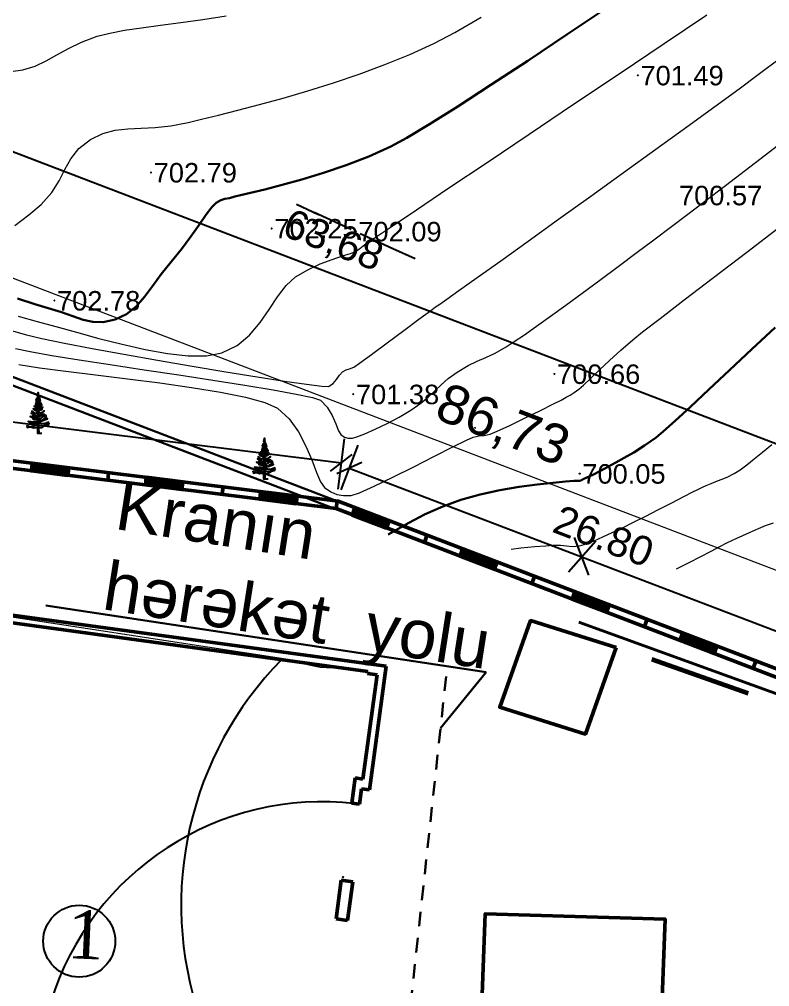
# Model space of a CAD drawing. Header units: feet. Extents: x 3381 to 682707, y 675186 to 4374675.
# Drawn here: x 682412.72 to 682451.23, y 4373092.06 to 4373141.7 of the extents above; entities that cross this region are included whole.
import ezdxf

# ---------------------------------------------------------------- set-up
doc = ezdxf.new("R2010")
doc.units = ezdxf.units.FT
doc.header["$MEASUREMENT"] = 0
doc.header["$PDMODE"] = 34
doc.header["$PDSIZE"] = 0.01
doc.linetypes.add('DUZ', pattern=[0])
doc.linetypes.add('JIS_02_0.7', pattern=[1.35, 0.75, -0.6])
doc.layers.get('0').update_dxf_attribs({"linetype": 'CONTINUOUS'})
doc.layers.get('Defpoints').update_dxf_attribs({"linetype": 'CONTINUOUS'})
for name, color, linetype in [('0_Point_Height', 2, 'CONTINUOUS'), ('0_Point_Point', 7, 'CONTINUOUS'), ('Aqaclar', 3, 'CONTINUOUS'), ('Layer8', 7, 'CONTINUOUS'), ('Lep-Stolb', 7, 'CONTINUOUS'), ('ramka', 7, 'CONTINUOUS')]:
    doc.layers.add(name, color=color, linetype=linetype)
for name, color, linetype, lineweight in [('ANA HORIZONTAL', 24, 'CONTINUOUS', 30), ('das tikili', 5, 'CONTINUOUS', 0), ('HORIZANTAL', 24, 'CONTINUOUS', 13)]:
    doc.layers.add(name, color=color, linetype=linetype, lineweight=lineweight)
doc.styles.get("Standard").update_dxf_attribs({"font": 'arial.ttf', "height": 1.5})
doc.styles.add('style5', font='arialazlat.ttf', dxfattribs={"height": 400})
doc.dimstyles.new('ISO-25', dxfattribs={"dimtxt": 1.5, "dimasz": 1, "dimexe": 1.25, "dimexo": 0.625, "dimtad": 1, "dimtxsty": 'Standard', "dimblk": 'OBLIQUE', "dimcen": 2.5, "dimadec": 0, "dimazin": 0, "dimtfac": 1, "dimtmove": 0, "dimatfit": 3, "dimldrblk": 'OBLIQUE', "dimfxl": 1, "dimarcsym": 0})

# ---------------------------------------------------------------- blocks, each defined once
blk = doc.blocks.new('_Oblique')
at = {"color": 0, "linetype": 'ByBlock', "lineweight": -2}
blk.add_line((-0.5, -0.5), (0.5, 0.5), dxfattribs=at)
blk = doc.blocks.new('*D35')
at = {"color": 0, "lineweight": -2, "transparency": 16777216}
for p, q in [((682394.801, 4373130.524), (682398.961, 4373141.393)), ((682398.514, 4373140.225), (682457.985, 4373117.465)), ((682454.272, 4373107.763), (682458.432, 4373118.632))]:
    blk.add_line(p, q, dxfattribs=at)
at = {"layer": 'Defpoints', "color": 0, "lineweight": 30, "transparency": 16777216}
for p in [(682394.578, 4373129.94), (682457.985, 4373117.465), (682454.049, 4373107.18)]:
    blk.add_point(p, dxfattribs=at)
at = {"color": 0, "lineweight": -2, "transparency": 16777216}
for p, rotation in [((682398.514, 4373140.225), 159.0573494502388), ((682457.985, 4373117.465), 339.0573494502387)]:
    blk.add_blockref('_Oblique', p, dxfattribs=dict(at, rotation=rotation))
at = {"color": 0, "lineweight": 18, "transparency": 16777216, "insert": (682428.795, 4373130.27), "char_height": 1.5, "attachment_point": 5, "rotation": 339.0573}
blk.add_mtext('63,68', dxfattribs=at)
blk = doc.blocks.new('*D37')
at = {"color": 0, "lineweight": -2, "transparency": 16777216}
for p, q in [((682390.267, 4373122.428), (682390.589, 4373125.013)), ((682390.434, 4373123.772), (682429.25, 4373118.943)), ((682429.083, 4373117.598), (682429.405, 4373120.183))]:
    blk.add_line(p, q, dxfattribs=at)
at = {"layer": 'Defpoints', "color": 0, "lineweight": 30, "transparency": 16777216}
for p in [(682390.19, 4373121.808), (682429.25, 4373118.943), (682429.006, 4373116.978)]:
    blk.add_point(p, dxfattribs=at)
at = {"color": 0, "lineweight": -2, "transparency": 16777216}
for p, rotation in [((682390.434, 4373123.772), 172.9079159847132), ((682429.25, 4373118.943), 352.9079159847132)]:
    blk.add_blockref('_Oblique', p, dxfattribs=dict(at, rotation=rotation))
at = {"color": 0, "lineweight": 18, "transparency": 16777216, "insert": (682410.014, 4373122.738), "char_height": 1.5, "attachment_point": 5, "rotation": 352.9079}
blk.add_mtext('{\\fArial|b0|i0|c238|p34;39.0}', dxfattribs=at)
blk = doc.blocks.new('*D38')
at = {"color": 0, "lineweight": -2, "transparency": 16777216}
for p, q in [((682429.229, 4373117.562), (682430.1, 4373119.843)), ((682429.654, 4373118.675), (682454.761, 4373109.082)), ((682454.336, 4373107.969), (682455.207, 4373110.25))]:
    blk.add_line(p, q, dxfattribs=at)
at = {"layer": 'Defpoints', "color": 0, "lineweight": 30, "transparency": 16777216}
for p in [(682429.006, 4373116.978), (682454.761, 4373109.082), (682454.113, 4373107.386)]:
    blk.add_point(p, dxfattribs=at)
at = {"color": 0, "lineweight": -2, "transparency": 16777216}
for p, rotation in [((682429.654, 4373118.675), 159.0895513986709), ((682454.761, 4373109.082), 339.0895513986709)]:
    blk.add_blockref('_Oblique', p, dxfattribs=dict(at, rotation=rotation))
at = {"color": 0, "lineweight": 18, "transparency": 16777216, "insert": (682442.704, 4373115.178), "char_height": 1.5, "attachment_point": 5, "rotation": 339.0896}
blk.add_mtext('{\\fArial|b0|i0|c238|p34;26.80}', dxfattribs=at)
blk = doc.blocks.new('*D45')
at = {"color": 0, "lineweight": -2, "transparency": 16777216}
blk.add_arc((682405.533, 4373175.416), 7.308, 157.6168, 262.2234, dxfattribs=at)
at = {"layer": 'Defpoints', "color": 0, "lineweight": 30, "transparency": 16777216}
for p in [(682407.12, 4373187.035), (682388.578, 4373182.398, 709.272), (682400.582, 4373170.04), (682420.014, 4373169.452, 709.019), (682394.577, 4373095.189)]:
    blk.add_point(p, dxfattribs=at)
at = {"color": 0, "lineweight": -2, "transparency": 16777216}
for p, rotation in [((682398.776, 4373178.199), 67.61681356664572), ((682404.544, 4373168.175), 352.223436213165)]:
    blk.add_blockref('_Oblique', p, dxfattribs=dict(at, rotation=rotation))
at = {"color": 0, "lineweight": 20, "transparency": 16777216, "insert": (682400.405, 4373172.464), "char_height": 1.5, "attachment_point": 5, "rotation": 299.9201}
blk.add_mtext('105°', dxfattribs=at)
blk = doc.blocks.new('*D46')
at = {"color": 0, "lineweight": -2, "transparency": 16777216}
blk.add_arc((682405.533, 4373175.416), 7.32, 262.2234, 337.6168, dxfattribs=at)
at = {"layer": 'Defpoints', "color": 0, "lineweight": 30, "transparency": 16777216}
for p in [(682407.12, 4373187.035), (682388.578, 4373182.398, 709.272), (682410.478, 4373170.017), (682420.014, 4373169.452, 709.019), (682394.577, 4373095.189)]:
    blk.add_point(p, dxfattribs=at)
at = {"color": 0, "lineweight": -2, "transparency": 16777216}
for p, rotation in [((682412.302, 4373172.628), 67.61681356779708), ((682404.543, 4373168.163), 172.223436213165)]:
    blk.add_blockref('_Oblique', p, dxfattribs=dict(at, rotation=rotation))
at = {"color": 0, "lineweight": 20, "transparency": 16777216, "insert": (682408.492, 4373170.274), "char_height": 1.5, "attachment_point": 5, "rotation": 29.9201}
blk.add_mtext('75°', dxfattribs=at)

msp = doc.modelspace()

# ---------------------------------------------------------------- hatches: boundary and pattern name
at = {"lineweight": 50}
h = msp.add_hatch(dxfattribs=at)
h.set_pattern_fill('ANSI31', scale=0.3, angle=0.4649)
h.set_pattern_definition([(45.4649425098, (32865.194892, -8332.451318), (-0.02673080442278, 0.02630045807417), [])])
h.paths.add_polyline_path([(682413.375, 4373118.914), (682415.25, 4373118.68), (682415.201, 4373118.294), (682413.334, 4373118.525)])
h = msp.add_hatch(dxfattribs=at)
h.set_pattern_fill('ANSI31', scale=0.3, angle=1.0889)
h.set_pattern_definition([(46.0888578068, (80619.885796, -15146.43651), (-0.0270156095107, 0.0260078227225), [])])
h.paths.add_polyline_path([(682419.227, 4373118.202), (682421.102, 4373117.967), (682421.056, 4373117.573), (682419.19, 4373117.804)])
h = msp.add_hatch(dxfattribs=at)
h.set_pattern_fill('ANSI31', scale=0.3, angle=0.4649)
h.set_pattern_definition([(45.4649425098, (32876.9222, -8333.904774), (-0.02673080442278, 0.02630045807417), [])])
h.paths.add_polyline_path([(682425.102, 4373117.461), (682426.978, 4373117.226), (682426.929, 4373116.84), (682425.062, 4373117.072)])
h = msp.add_hatch(dxfattribs=at)
h.set_pattern_fill('ANSI31', scale=0.3, angle=-12.6583)
h.set_pattern_definition([(32.3417294339, (-944945.21022, 253568.230483), (-0.02006129345044, 0.03168271618873), [])])
h.paths.add_polyline_path([(682429.937, 4373116.642), (682431.702, 4373115.969), (682431.564, 4373115.596), (682429.806, 4373116.264)])
h = msp.add_hatch(dxfattribs=at)
h.set_pattern_fill('ANSI31', scale=0.3, angle=-13.2822)
h.set_pattern_definition([(31.717814137, (-989701.61696, 271531.114926), (-0.01971510584618, 0.03189928841642), [])])
h.paths.add_polyline_path([(682435.468, 4373114.526), (682437.234, 4373113.852), (682437.094, 4373113.489), (682435.336, 4373114.157)])
h = msp.add_hatch(dxfattribs=at)
h.set_pattern_fill('ANSI31', scale=0.3, angle=-12.6583)
h.set_pattern_definition([(32.3417294339, (-944933.91968, 253563.906597), (-0.02006129345044, 0.03168271618873), [])])
h.paths.add_polyline_path([(682441.227, 4373112.318), (682442.993, 4373111.645), (682442.855, 4373111.272), (682441.096, 4373111.94)])
h = msp.add_hatch(dxfattribs=at)
h.set_pattern_fill('ANSI31', scale=0.3, angle=-13.2822)
h.set_pattern_definition([(31.717814137, (-989690.32642, 271526.79104), (-0.01971510584618, 0.03189928841642), [])])
h.paths.add_polyline_path([(682446.758, 4373110.202), (682448.524, 4373109.528), (682448.385, 4373109.165), (682446.626, 4373109.834)])

# ---------------------------------------------------------------- linework, layer by layer
at = {"color": 7, "lineweight": 18}
msp.add_line((682396.346, 4373134.56, -716.5), (682460.86, 4373109.869, -716.5), dxfattribs=at)
at = {"color": 7, "lineweight": 50}
for p, q in [((682417.299, 4373118.443, -716.5), (682417.255, 4373118.057, -716.5)), ((682423.172, 4373117.723, -716.5), (682423.128, 4373117.337, -716.5)), ((682429.025, 4373116.981, -716.5), (682428.981, 4373116.595, -716.5)), ((682433.655, 4373115.24, -716.5), (682433.52, 4373114.875, -716.5)), ((682439.158, 4373113.114, -716.5), (682439.019, 4373112.751, -716.5)), ((682405.789, 4373112.027, -716.5), (682431.55, 4373108.509, -716.5)), ((682430.604, 4373108.235, -716.5), (682405.339, 4373111.685, -716.5)), ((682444.945, 4373110.916, -716.5), (682444.811, 4373110.551, -716.5)), ((682450.52, 4373108.762, -716.5), (682450.386, 4373108.398, -716.5)), ((682430.591, 4373108.136, -716.5), (682430.604, 4373108.235, -716.5)), ((682431.55, 4373108.509, -716.5), (682430.684, 4373102.168, -716.5)), ((682430.355, 4373102.717, -716.5), (682431.086, 4373108.068, -716.5)), ((682431.086, 4373108.068, -716.5), (682430.591, 4373108.136, -716.5)), ((682429.782, 4373101.474, -716.5), (682429.959, 4373102.772, -716.5)), ((682429.959, 4373102.772, -716.5), (682430.355, 4373102.717, -716.5)), ((682430.288, 4373102.222, -716.5), (682430.179, 4373101.429, -716.5)), ((682430.684, 4373102.168, -716.5), (682430.288, 4373102.222, -716.5)), ((682430.179, 4373101.429, -716.5), (682429.782, 4373101.474, -716.5)), ((682429.242, 4373097.52, -716.5), (682428.971, 4373095.539, -716.5)), ((682429.836, 4373097.439, -716.5), (682429.242, 4373097.52, -716.5)), ((682429.566, 4373095.457, -716.5), (682429.836, 4373097.439, -716.5)), ((682428.971, 4373095.539, -716.5), (682429.566, 4373095.457, -716.5))]:
    msp.add_line(p, q, dxfattribs=at)
at = {"color": 1, "lineweight": 25}
for p, q in [((682440.896, 4373113.345, -20.366), (682442.299, 4373114.934, -20.366)), ((682441.188, 4373115.114, 677.134), (682441.925, 4373113.181, -20.366))]:
    msp.add_line(p, q, dxfattribs=at)
at = {"color": 1, "lineweight": 30}
for p, q in [((682414.072, 4373111.626), (682436.675, 4373108.204)), ((682436.675, 4373108.204), (682434.333, 4373105.32))]:
    msp.add_line(p, q, dxfattribs=at)
at = {"color": 34, "linetype": 'DUZ', "lineweight": 40}
msp.add_line((682441.441, 4373110.774), (682452.478, 4373106.766), dxfattribs=at)
at = {"color": 34, "linetype": 'DUZ', "lineweight": 60}
msp.add_line((682445.18, 4373108.876), (682450.132, 4373107.131), dxfattribs=at)
at = {"color": 1, "linetype": 'JIS_02_0.7', "lineweight": 30}
msp.add_line((682432.65, 4373089.79), (682434.632, 4373108.075), dxfattribs=at)
at = {"color": 7, "lineweight": 30, "elevation": -716.5}
for points in [[(682463.463, 4373103.791), (682475.838, 4373099.055), (682443.696, 4373017.695), (682351.291, 4373045.819), (682394.482, 4373130.191), (682454.121, 4373107.367)], [(682463.32, 4373103.417), (682475.318, 4373098.826), (682443.46, 4373018.185), (682351.865, 4373046.062), (682394.674, 4373129.689), (682453.978, 4373106.993)]]:
    msp.add_lwpolyline(points, dxfattribs=at)
at = {"color": 7, "lineweight": 50, "elevation": -716.5}
for points in [[(682454.23, 4373106.926), (682454.405, 4373107.287), (682429.082, 4373116.969), (682390.187, 4373121.803), (682355.142, 4373053.339), (682452.69, 4373040.351), (682468.467, 4373080.267), (682468.108, 4373080.409), (682452.432, 4373040.804), (682355.777, 4373053.642), (682390.466, 4373121.369), (682428.981, 4373116.595), (682454.23, 4373106.926)], [(682413.375, 4373118.914), (682415.25, 4373118.68), (682415.202, 4373118.294), (682413.335, 4373118.527), (682413.375, 4373118.914)], [(682419.227, 4373118.202), (682421.102, 4373117.967), (682421.056, 4373117.573), (682419.19, 4373117.806), (682419.227, 4373118.202)], [(682425.102, 4373117.461), (682426.978, 4373117.226), (682426.929, 4373116.841), (682425.062, 4373117.073), (682425.102, 4373117.461)], [(682429.937, 4373116.642), (682431.702, 4373115.969), (682431.564, 4373115.596), (682429.806, 4373116.266), (682429.937, 4373116.642)], [(682435.468, 4373114.526), (682437.234, 4373113.852), (682437.095, 4373113.489), (682435.336, 4373114.159), (682435.468, 4373114.526)], [(682441.227, 4373112.318), (682442.993, 4373111.645), (682442.855, 4373111.272), (682441.097, 4373111.942), (682441.227, 4373112.318)], [(682446.758, 4373110.202), (682448.524, 4373109.528), (682448.386, 4373109.165), (682446.627, 4373109.835), (682446.758, 4373110.202)]]:
    msp.add_lwpolyline(points, dxfattribs=at)
at = {"color": 7, "lineweight": 50}
for points in [[(682443.352, 4373109.474), (682441.771, 4373105.022), (682437.376, 4373106.397), (682438.957, 4373110.849)], [(682444.962, 4373071.636), (682435.732, 4373071.911), (682436.628, 4373095.803), (682445.858, 4373095.527)]]:
    msp.add_lwpolyline(points, close=True, dxfattribs=at)
at = {"color": 7, "linetype": 'DUZ', "lineweight": 25}
msp.add_circle((682415.792, 4373094.394, -29), 1.846, dxfattribs=at)
at = {"color": 1, "lineweight": 25}
for centre, radius, start, end in [((682438.993, 4373096.249, 1363), 17.969, 135.5178, 198.8237), ((682428.269, 4373086.959), 14.593, 83.2632, 162.8281)]:
    msp.add_arc(centre, radius, start, end, dxfattribs=at)
at = {"linetype": 'Continuous'}
msp.add_open_spline([(682403.55, 4373251.91, -716.5), (682405.371, 4373248.44, -716.5), (682411.677, 4373236.422, -716.5), (682421.574, 4373218.441, -716.5), (682435.569, 4373199.176, -716.5), (682446.34, 4373178.978, -716.5), (682457.303, 4373161.093, -716.5), (682466.431, 4373143.689, -716.5), (682479.846, 4373125.168, -716.5), (682496.445, 4373110.879, -716.5), (682507.98, 4373096.042, -716.5), (682515.91, 4373085.56, -716.5), (682527.228, 4373073.641, -716.5), (682535.478, 4373062.949, -716.5), (682539.921, 4373057.189, -716.5)], degree=3, knots=[0, 0, 0, 0, 11.75951, 40.72321, 61.46233, 83.054979, 109.290717, 124.392744, 141.962718, 177.533008, 189.558821, 198.276488, 216.955448, 238.768866, 238.768866, 238.768866, 238.768866], dxfattribs=at)
at = {"layer": '0_Point_Point'}
for p in [(682444.461, 4373138.83, -15.007), (682419.478, 4373133.844, -13.713), (682425.672, 4373130.971, -14.245), (682429.982, 4373130.823, -14.413), (682414.519, 4373127.273, -13.716), (682440.18, 4373123.507, -15.842), (682429.86, 4373122.466, -15.117), (682436.111, 4373120.742, -15.926), (682441.478, 4373118.389, -16.445), (682430.415, 4373108.27, -716.5), (682429.328, 4373097.688, -716.5)]:
    msp.add_point(p, dxfattribs=at)
at = {"layer": 'ANA HORIZONTAL', "color": 32, "lineweight": 30}
for points, elevation in [([(682412.618, 4373127.382), (682413.511, 4373127.085), (682414.201, 4373126.882), (682414.882, 4373126.677), (682415.463, 4373126.467), (682415.986, 4373126.288), (682416.494, 4373126.177), (682417.027, 4373126.168), (682417.629, 4373126.299), (682418.216, 4373126.576), (682418.707, 4373126.97), (682419.141, 4373127.457), (682419.558, 4373128.016), (682420, 4373128.624), (682420.506, 4373129.259), (682421.037, 4373129.911), (682421.519, 4373130.56), (682421.945, 4373131.164), (682422.309, 4373131.682), (682422.603, 4373132.072), (682422.819, 4373132.294), (682423.058, 4373132.428), (682423.273, 4373132.491), (682423.502, 4373132.534), (682423.784, 4373132.606), (682424.062, 4373132.677), (682424.584, 4373132.801), (682425.311, 4373132.976), (682426.204, 4373133.206), (682427.224, 4373133.489), (682428.332, 4373133.827), (682429.488, 4373134.221), (682430.655, 4373134.672), (682431.792, 4373135.18), (682432.608, 4373135.623), (682433.771, 4373136.321), (682435.228, 4373137.238), (682436.925, 4373138.335), (682438.808, 4373139.574), (682440.824, 4373140.917), (682442.92, 4373142.327)], -14), ([(682431.651, 4373115.26), (682431.929, 4373115.42), (682432.709, 4373115.861), (682433.551, 4373116.301), (682434.446, 4373116.709), (682435.38, 4373117.051), (682436.362, 4373117.321), (682437.377, 4373117.538), (682438.373, 4373117.708), (682439.302, 4373117.835), (682440.113, 4373117.925), (682440.756, 4373117.984), (682441.183, 4373118.015), (682441.342, 4373118.025), (682441.41, 4373118.023), (682441.477, 4373118.023), (682441.57, 4373118.059), (682441.698, 4373118.116), (682441.848, 4373118.187), (682442.15, 4373118.334), (682442.542, 4373118.532), (682442.96, 4373118.756), (682443.327, 4373118.956), (682443.764, 4373119.194), (682444.26, 4373119.482), (682444.808, 4373119.828), (682445.395, 4373120.245), (682445.771, 4373120.559), (682446.371, 4373121.098), (682447.16, 4373121.824), (682448.103, 4373122.703), (682449.165, 4373123.697), (682450.31, 4373124.769), (682451.503, 4373125.884)], -16.5)]:
    msp.add_lwpolyline(points, dxfattribs=dict(at, elevation=elevation))
at = {"layer": 'Aqaclar', "color": 3, "elevation": -716.5}
for points in [[(682413.871, 4373120.452), (682413.659, 4373120.445), (682413.663, 4373120.739), (682413.455, 4373120.715), (682413.246, 4373120.791), (682413.095, 4373120.845), (682413.246, 4373120.791), (682413.12, 4373120.764), (682413.246, 4373120.791), (682413.499, 4373120.845), (682413.664, 4373120.852), (682413.663, 4373120.739), (682413.708, 4373120.744), (682413.712, 4373120.446), (682413.708, 4373120.744), (682413.885, 4373120.764), (682414.051, 4373120.858), (682414.219, 4373120.902), (682414.051, 4373120.858), (682414.245, 4373120.966), (682414.051, 4373120.858), (682413.91, 4373120.821), (682413.707, 4373120.85), (682413.708, 4373120.744), (682413.707, 4373120.85), (682413.689, 4373120.853), (682413.664, 4373120.852), (682413.666, 4373120.975), (682413.664, 4373120.975), (682413.493, 4373120.934), (682413.234, 4373121.007), (682413.493, 4373120.934), (682413.664, 4373120.975), (682413.666, 4373120.975), (682413.667, 4373121.021), (682413.657, 4373121.023), (682413.443, 4373121.072), (682413.572, 4373121.042), (682413.499, 4373121.031), (682413.171, 4373121.064), (682413.499, 4373121.031), (682413.572, 4373121.042), (682413.667, 4373121.057), (682413.667, 4373121.021), (682413.667, 4373121.057), (682413.704, 4373121.063), (682413.707, 4373120.85), (682413.705, 4373120.975), (682413.708, 4373120.975), (682414.011, 4373120.942), (682414.213, 4373121.031), (682414.011, 4373120.942), (682413.705, 4373120.975), (682413.704, 4373121.063), (682413.815, 4373121.08), (682414.112, 4373121.29), (682413.85, 4373121.104), (682413.872, 4373121.096), (682414.156, 4373121.193), (682413.872, 4373121.096), (682413.765, 4373121.136), (682413.703, 4373121.146), (682413.704, 4373121.063), (682413.703, 4373121.146), (682413.668, 4373121.152), (682413.667, 4373121.057), (682413.668, 4373121.152), (682413.405, 4373121.193), (682413.668, 4373121.152), (682413.669, 4373121.201), (682413.6, 4373121.201), (682413.278, 4373121.323), (682413.6, 4373121.201), (682413.669, 4373121.201), (682413.67, 4373121.304), (682413.581, 4373121.266), (682413.373, 4373121.315), (682413.581, 4373121.266), (682413.701, 4373121.317), (682413.703, 4373121.201), (682413.669, 4373121.201), (682413.703, 4373121.201), (682413.703, 4373121.146), (682413.703, 4373121.201), (682413.784, 4373121.201), (682413.982, 4373121.334), (682414.074, 4373121.396), (682413.982, 4373121.334), (682414.005, 4373121.331), (682414.099, 4373121.347), (682414.005, 4373121.331), (682413.847, 4373121.355), (682413.819, 4373121.368), (682413.701, 4373121.317), (682413.819, 4373121.368), (682413.998, 4373121.444), (682413.819, 4373121.368), (682413.758, 4373121.396), (682413.866, 4373121.42), (682413.758, 4373121.396), (682413.689, 4373121.428), (682413.7, 4373121.423), (682413.7, 4373121.383), (682413.758, 4373121.396), (682413.7, 4373121.383), (682413.701, 4373121.317), (682413.7, 4373121.383), (682413.671, 4373121.377), (682413.67, 4373121.304), (682413.671, 4373121.377), (682413.575, 4373121.355), (682413.398, 4373121.363), (682413.575, 4373121.355), (682413.671, 4373121.377), (682413.672, 4373121.468), (682413.727, 4373121.46), (682413.699, 4373121.464), (682413.7, 4373121.423), (682413.699, 4373121.464), (682413.672, 4373121.468), (682413.499, 4373121.493), (682413.367, 4373121.598), (682413.499, 4373121.493), (682413.563, 4373121.484), (682413.499, 4373121.444), (682413.329, 4373121.485), (682413.499, 4373121.444), (682413.563, 4373121.484), (682413.673, 4373121.552), (682413.672, 4373121.468), (682413.699, 4373121.464), (682413.699, 4373121.528), (682413.859, 4373121.485), (682413.998, 4373121.606), (682413.859, 4373121.485), (682413.699, 4373121.528), (682413.698, 4373121.609), (682413.885, 4373121.695), (682413.657, 4373121.59), (682413.474, 4373121.655), (682413.657, 4373121.59), (682413.674, 4373121.598), (682413.673, 4373121.552), (682413.675, 4373121.709), (682413.657, 4373121.703), (682413.569, 4373121.695), (682413.424, 4373121.72), (682413.569, 4373121.695), (682413.657, 4373121.703), (682413.675, 4373121.709), (682413.696, 4373121.717), (682413.698, 4373121.609), (682413.696, 4373121.717), (682413.916, 4373121.792), (682413.81, 4373121.756), (682413.885, 4373121.752), (682413.733, 4373121.76), (682413.619, 4373121.817), (682413.676, 4373121.788), (682413.675, 4373121.709), (682413.696, 4373121.717), (682413.695, 4373121.811), (682413.569, 4373121.776), (682413.48, 4373121.849), (682413.569, 4373121.776), (682413.676, 4373121.805), (682413.676, 4373121.788), (682413.676, 4373121.805), (682413.777, 4373121.833), (682413.878, 4373121.914), (682413.777, 4373121.833), (682413.695, 4373121.811), (682413.694, 4373121.852), (682413.727, 4373121.849), (682413.853, 4373121.962), (682413.727, 4373121.849), (682413.694, 4373121.852), (682413.677, 4373121.853), (682413.676, 4373121.805), (682413.677, 4373121.853), (682413.537, 4373121.865), (682413.677, 4373121.853), (682413.677, 4373121.869), (682413.55, 4373121.954), (682413.677, 4373121.869), (682413.679, 4373121.98), (682413.683, 4373121.979), (682413.569, 4373122.027), (682413.683, 4373121.979), (682413.79, 4373122.043), (682413.693, 4373121.985), (682413.694, 4373121.852), (682413.694, 4373121.918), (682413.834, 4373122.011), (682413.694, 4373121.918), (682413.692, 4373122.055), (682413.752, 4373122.068), (682413.809, 4373122.133), (682413.752, 4373122.068), (682413.692, 4373122.055), (682413.679, 4373122.052), (682413.679, 4373121.98), (682413.679, 4373122.052), (682413.638, 4373122.043), (682413.588, 4373122.108), (682413.638, 4373122.043), (682413.679, 4373122.052), (682413.681, 4373122.146), (682413.569, 4373122.173), (682413.701, 4373122.141), (682413.79, 4373122.189), (682413.701, 4373122.141), (682413.691, 4373122.143), (682413.692, 4373122.055), (682413.691, 4373122.143), (682413.69, 4373122.187), (682413.771, 4373122.23), (682413.69, 4373122.187), (682413.689, 4373122.26), (682413.72, 4373122.254), (682413.689, 4373122.26), (682413.638, 4373122.27), (682413.682, 4373122.262), (682413.681, 4373122.146), (682413.681, 4373122.189), (682413.638, 4373122.197), (682413.681, 4373122.189), (682413.682, 4373122.22), (682413.607, 4373122.246), (682413.682, 4373122.22), (682413.682, 4373122.262), (682413.683, 4373122.301), (682413.657, 4373122.311), (682413.689, 4373122.299), (682413.72, 4373122.286), (682413.746, 4373122.254), (682413.733, 4373122.271), (682413.765, 4373122.295), (682413.72, 4373122.262), (682413.733, 4373122.271), (682413.72, 4373122.286), (682413.689, 4373122.299), (682413.689, 4373122.26), (682413.689, 4373122.299), (682413.688, 4373122.361), (682413.727, 4373122.392), (682413.693, 4373122.365), (682413.714, 4373122.351), (682413.693, 4373122.365), (682413.683, 4373122.371), (682413.638, 4373122.4), (682413.683, 4373122.371), (682413.684, 4373122.431), (682413.657, 4373122.465), (682413.684, 4373122.431), (682413.686, 4373122.553), (682413.688, 4373122.368), (682413.688, 4373122.361), (682413.688, 4373122.368), (682413.683, 4373122.371), (682413.683, 4373122.357), (682413.688, 4373122.361), (682413.676, 4373122.351), (682413.683, 4373122.357), (682413.683, 4373122.301)], [(682425.481, 4373118.109), (682425.269, 4373118.102), (682425.273, 4373118.396), (682425.065, 4373118.373), (682424.856, 4373118.448), (682424.705, 4373118.502), (682424.856, 4373118.448), (682424.73, 4373118.421), (682424.856, 4373118.448), (682425.109, 4373118.502), (682425.274, 4373118.51), (682425.273, 4373118.396), (682425.318, 4373118.402), (682425.322, 4373118.104), (682425.318, 4373118.402), (682425.495, 4373118.421), (682425.661, 4373118.515), (682425.829, 4373118.559), (682425.661, 4373118.515), (682425.855, 4373118.624), (682425.661, 4373118.515), (682425.52, 4373118.478), (682425.317, 4373118.508), (682425.318, 4373118.402), (682425.317, 4373118.508), (682425.299, 4373118.511), (682425.274, 4373118.51), (682425.276, 4373118.632), (682425.274, 4373118.632), (682425.103, 4373118.592), (682424.844, 4373118.664), (682425.103, 4373118.592), (682425.274, 4373118.632), (682425.276, 4373118.632), (682425.276, 4373118.678), (682425.267, 4373118.681), (682425.052, 4373118.729), (682425.182, 4373118.7), (682425.109, 4373118.689), (682424.781, 4373118.721), (682425.109, 4373118.689), (682425.182, 4373118.7), (682425.277, 4373118.714), (682425.276, 4373118.678), (682425.277, 4373118.714), (682425.314, 4373118.72), (682425.317, 4373118.508), (682425.315, 4373118.633), (682425.318, 4373118.632), (682425.621, 4373118.6), (682425.823, 4373118.689), (682425.621, 4373118.6), (682425.315, 4373118.633), (682425.314, 4373118.72), (682425.425, 4373118.737), (682425.722, 4373118.948), (682425.46, 4373118.762), (682425.482, 4373118.753), (682425.766, 4373118.851), (682425.482, 4373118.753), (682425.375, 4373118.794), (682425.313, 4373118.804), (682425.314, 4373118.72), (682425.313, 4373118.804), (682425.278, 4373118.809), (682425.277, 4373118.714), (682425.278, 4373118.809), (682425.015, 4373118.851), (682425.278, 4373118.809), (682425.279, 4373118.859), (682425.21, 4373118.859), (682424.888, 4373118.98), (682425.21, 4373118.859), (682425.279, 4373118.859), (682425.28, 4373118.961), (682425.191, 4373118.924), (682424.983, 4373118.972), (682425.191, 4373118.924), (682425.311, 4373118.975), (682425.313, 4373118.859), (682425.279, 4373118.859), (682425.313, 4373118.859), (682425.313, 4373118.804), (682425.313, 4373118.859), (682425.394, 4373118.859), (682425.592, 4373118.992), (682425.684, 4373119.053), (682425.592, 4373118.992), (682425.615, 4373118.988), (682425.709, 4373119.005), (682425.615, 4373118.988), (682425.457, 4373119.013), (682425.429, 4373119.025), (682425.311, 4373118.975), (682425.429, 4373119.025), (682425.608, 4373119.102), (682425.429, 4373119.025), (682425.368, 4373119.053), (682425.476, 4373119.077), (682425.368, 4373119.053), (682425.299, 4373119.086), (682425.31, 4373119.08), (682425.31, 4373119.041), (682425.368, 4373119.053), (682425.31, 4373119.041), (682425.311, 4373118.975), (682425.31, 4373119.041), (682425.281, 4373119.034), (682425.28, 4373118.961), (682425.281, 4373119.034), (682425.185, 4373119.013), (682425.008, 4373119.021), (682425.185, 4373119.013), (682425.281, 4373119.034), (682425.282, 4373119.126), (682425.337, 4373119.118), (682425.309, 4373119.122), (682425.31, 4373119.08), (682425.309, 4373119.122), (682425.282, 4373119.126), (682425.109, 4373119.15), (682424.977, 4373119.256), (682425.109, 4373119.15), (682425.173, 4373119.141), (682425.109, 4373119.102), (682424.939, 4373119.142), (682425.109, 4373119.102), (682425.173, 4373119.141), (682425.283, 4373119.209), (682425.282, 4373119.126), (682425.309, 4373119.122), (682425.308, 4373119.185), (682425.469, 4373119.142), (682425.608, 4373119.264), (682425.469, 4373119.142), (682425.308, 4373119.185), (682425.307, 4373119.266), (682425.495, 4373119.353), (682425.267, 4373119.247), (682425.084, 4373119.312), (682425.267, 4373119.247), (682425.284, 4373119.255), (682425.283, 4373119.209), (682425.285, 4373119.367), (682425.267, 4373119.361), (682425.179, 4373119.353), (682425.033, 4373119.377), (682425.179, 4373119.353), (682425.267, 4373119.361), (682425.285, 4373119.367), (682425.306, 4373119.374), (682425.307, 4373119.266), (682425.306, 4373119.374), (682425.526, 4373119.45), (682425.42, 4373119.413), (682425.495, 4373119.409), (682425.343, 4373119.418), (682425.229, 4373119.474), (682425.286, 4373119.446), (682425.285, 4373119.367), (682425.306, 4373119.374), (682425.305, 4373119.468), (682425.179, 4373119.434), (682425.09, 4373119.507), (682425.179, 4373119.434), (682425.286, 4373119.463), (682425.286, 4373119.446), (682425.286, 4373119.463), (682425.387, 4373119.49), (682425.488, 4373119.571), (682425.387, 4373119.49), (682425.305, 4373119.468), (682425.304, 4373119.509), (682425.337, 4373119.507), (682425.463, 4373119.62), (682425.337, 4373119.507), (682425.304, 4373119.509), (682425.287, 4373119.511), (682425.286, 4373119.463), (682425.287, 4373119.511), (682425.147, 4373119.523), (682425.287, 4373119.511), (682425.287, 4373119.526), (682425.16, 4373119.612), (682425.287, 4373119.526), (682425.288, 4373119.638), (682425.292, 4373119.636), (682425.179, 4373119.685), (682425.292, 4373119.636), (682425.4, 4373119.701), (682425.303, 4373119.642), (682425.304, 4373119.509), (682425.304, 4373119.576), (682425.444, 4373119.669), (682425.304, 4373119.576), (682425.302, 4373119.712), (682425.362, 4373119.725), (682425.419, 4373119.79), (682425.362, 4373119.725), (682425.302, 4373119.712), (682425.289, 4373119.71), (682425.288, 4373119.638), (682425.289, 4373119.71), (682425.248, 4373119.701), (682425.198, 4373119.766), (682425.248, 4373119.701), (682425.289, 4373119.71), (682425.291, 4373119.803), (682425.179, 4373119.831), (682425.311, 4373119.798), (682425.4, 4373119.847), (682425.311, 4373119.798), (682425.301, 4373119.801), (682425.302, 4373119.712), (682425.301, 4373119.801), (682425.3, 4373119.845), (682425.381, 4373119.887), (682425.3, 4373119.845), (682425.299, 4373119.918), (682425.33, 4373119.912), (682425.299, 4373119.918), (682425.248, 4373119.928), (682425.292, 4373119.919), (682425.291, 4373119.803), (682425.291, 4373119.847), (682425.248, 4373119.855), (682425.291, 4373119.847), (682425.291, 4373119.877), (682425.217, 4373119.903), (682425.291, 4373119.877), (682425.292, 4373119.919), (682425.292, 4373119.958), (682425.267, 4373119.968), (682425.299, 4373119.956), (682425.33, 4373119.944), (682425.356, 4373119.912), (682425.342, 4373119.928), (682425.375, 4373119.952), (682425.33, 4373119.92), (682425.342, 4373119.928), (682425.33, 4373119.944), (682425.299, 4373119.956), (682425.299, 4373119.918), (682425.299, 4373119.956), (682425.298, 4373120.018), (682425.337, 4373120.049), (682425.303, 4373120.022), (682425.324, 4373120.009), (682425.303, 4373120.022), (682425.293, 4373120.028), (682425.248, 4373120.057), (682425.293, 4373120.028), (682425.294, 4373120.088), (682425.267, 4373120.122), (682425.294, 4373120.088), (682425.296, 4373120.211), (682425.298, 4373120.025), (682425.298, 4373120.018), (682425.298, 4373120.025), (682425.293, 4373120.028), (682425.293, 4373120.014), (682425.298, 4373120.018), (682425.286, 4373120.009), (682425.293, 4373120.014), (682425.292, 4373119.958)]]:
    msp.add_lwpolyline(points, dxfattribs=at)
at = {"layer": 'das tikili', "color": 32, "lineweight": 9, "elevation": -716.5}
msp.add_lwpolyline([(682404.153, 4373112.288), (682430.415, 4373108.27)], dxfattribs=at)
at = {"layer": 'HORIZANTAL', "color": 32, "linetype": 'Continuous', "lineweight": 13}
for points, elevation in [([(682412.284, 4373139.018), (682412.898, 4373139.103), (682413.524, 4373139.303), (682414.091, 4373139.571), (682414.647, 4373139.883), (682415.237, 4373140.213), (682415.91, 4373140.538), (682416.711, 4373140.832), (682417.359, 4373140.997), (682418.123, 4373141.139), (682418.993, 4373141.268), (682419.958, 4373141.397), (682421.009, 4373141.535), (682422.135, 4373141.695), (682423.327, 4373141.887)], -13), ([(682412.493, 4373131.119), (682413.199, 4373131.662), (682413.83, 4373132.205), (682414.384, 4373132.822), (682414.76, 4373133.423), (682415.053, 4373134.002), (682415.357, 4373134.552), (682415.767, 4373135.066), (682416.377, 4373135.539), (682417.007, 4373135.841), (682417.636, 4373136.009), (682418.283, 4373136.087), (682418.964, 4373136.121), (682419.696, 4373136.155), (682420.498, 4373136.235), (682421.386, 4373136.405), (682422.075, 4373136.573), (682422.932, 4373136.784), (682423.931, 4373137.037), (682425.047, 4373137.331), (682426.254, 4373137.665), (682427.527, 4373138.038), (682428.84, 4373138.449), (682430.168, 4373138.897), (682431.485, 4373139.381), (682432.765, 4373139.901), (682433.984, 4373140.455), (682435.063, 4373141.025), (682436.413, 4373141.813)], -13.5), ([(682412.655, 4373126.471), (682413.641, 4373126.193), (682414.588, 4373125.94), (682415.656, 4373125.643), (682416.806, 4373125.33), (682417.995, 4373125.027), (682419.183, 4373124.761), (682420.329, 4373124.557), (682421.391, 4373124.442), (682422.33, 4373124.442), (682423.104, 4373124.583), (682423.891, 4373124.965), (682424.535, 4373125.503), (682425.073, 4373126.139), (682425.541, 4373126.813), (682425.976, 4373127.468), (682426.416, 4373128.044), (682426.897, 4373128.484), (682427.519, 4373128.854), (682428.159, 4373129.15), (682428.77, 4373129.382), (682429.305, 4373129.559), (682429.72, 4373129.692), (682429.967, 4373129.791), (682430.198, 4373129.94), (682430.369, 4373130.079), (682430.59, 4373130.248), (682430.933, 4373130.48), (682431.796, 4373131.059), (682433.101, 4373131.935), (682434.769, 4373133.054), (682436.722, 4373134.364), (682438.881, 4373135.812), (682441.168, 4373137.345), (682443.503, 4373138.912), (682445.809, 4373140.459), (682448.007, 4373141.934)], -14.5), ([(682412.063, 4373125.797), (682413.081, 4373125.505), (682413.88, 4373125.322), (682415.032, 4373125.088), (682416.456, 4373124.816), (682418.075, 4373124.521), (682419.81, 4373124.214), (682421.581, 4373123.909), (682423.311, 4373123.62), (682424.92, 4373123.359), (682426.331, 4373123.141), (682427.463, 4373122.977), (682428.238, 4373122.882), (682428.579, 4373122.868), (682428.822, 4373123.015), (682428.998, 4373123.226), (682429.144, 4373123.444), (682429.298, 4373123.607), (682429.496, 4373123.71), (682429.672, 4373123.764), (682429.88, 4373123.855), (682430.182, 4373124.064), (682430.794, 4373124.51), (682431.591, 4373125.097), (682432.445, 4373125.729), (682433.23, 4373126.311), (682433.819, 4373126.748), (682434.085, 4373126.944), (682434.251, 4373127.055), (682434.417, 4373127.166), (682434.659, 4373127.339), (682435.279, 4373127.781), (682436.22, 4373128.454), (682437.425, 4373129.316), (682438.836, 4373130.327), (682440.395, 4373131.445), (682442.046, 4373132.63), (682443.73, 4373133.842), (682445.39, 4373135.04), (682446.97, 4373136.183), (682448.41, 4373137.23), (682449.655, 4373138.14), (682450.646, 4373138.874), (682451.779, 4373139.725)], -15), ([(682412.521, 4373124.816), (682413.27, 4373124.656), (682414.383, 4373124.459), (682415.782, 4373124.232), (682417.388, 4373123.983), (682419.12, 4373123.721), (682420.901, 4373123.452), (682422.65, 4373123.185), (682424.29, 4373122.928), (682425.741, 4373122.689), (682426.924, 4373122.475), (682427.76, 4373122.294), (682428.169, 4373122.153), (682428.52, 4373121.805), (682428.773, 4373121.376), (682428.956, 4373120.944), (682429.094, 4373120.589), (682429.215, 4373120.39), (682429.403, 4373120.269), (682429.588, 4373120.215), (682429.811, 4373120.213), (682430.044, 4373120.276), (682430.451, 4373120.433), (682430.983, 4373120.667), (682431.589, 4373120.96), (682432.218, 4373121.293), (682432.819, 4373121.65), (682433.319, 4373121.999), (682433.711, 4373122.325), (682434.044, 4373122.638), (682434.369, 4373122.947), (682434.736, 4373123.263), (682435.194, 4373123.595), (682435.753, 4373123.931), (682436.221, 4373124.161), (682436.66, 4373124.352), (682437.133, 4373124.575), (682437.703, 4373124.896), (682438.118, 4373125.162), (682438.642, 4373125.519), (682439.266, 4373125.956), (682439.976, 4373126.464), (682440.763, 4373127.034), (682441.613, 4373127.657), (682442.515, 4373128.323), (682443.458, 4373129.023), (682444.431, 4373129.749), (682445.212, 4373130.336), (682446.26, 4373131.128), (682447.525, 4373132.087), (682448.957, 4373133.177), (682450.509, 4373134.361), (682452.131, 4373135.602)], -15.5), ([(682412.688, 4373123.984), (682413.76, 4373123.826), (682415.1, 4373123.653), (682416.627, 4373123.464), (682418.264, 4373123.262), (682419.931, 4373123.044), (682421.549, 4373122.812), (682423.041, 4373122.566), (682424.326, 4373122.306), (682425.326, 4373122.032), (682425.963, 4373121.745), (682426.566, 4373121.199), (682427.046, 4373120.531), (682427.424, 4373119.806), (682427.723, 4373119.092), (682427.967, 4373118.455), (682428.176, 4373117.962), (682428.374, 4373117.679), (682428.703, 4373117.455), (682429.014, 4373117.321), (682429.349, 4373117.264), (682429.747, 4373117.272), (682430.172, 4373117.409), (682430.925, 4373117.743), (682431.895, 4373118.21), (682432.967, 4373118.744), (682434.028, 4373119.281), (682434.966, 4373119.757), (682435.667, 4373120.107), (682436.017, 4373120.266), (682436.321, 4373120.328), (682436.572, 4373120.345), (682436.876, 4373120.407), (682437.244, 4373120.561), (682437.89, 4373120.864), (682438.679, 4373121.245), (682439.471, 4373121.635), (682440.131, 4373121.965), (682440.52, 4373122.166), (682440.785, 4373122.309), (682440.991, 4373122.424), (682441.189, 4373122.549), (682441.432, 4373122.724), (682441.68, 4373122.936), (682442.036, 4373123.27), (682442.483, 4373123.697), (682443.005, 4373124.19), (682443.586, 4373124.722), (682444.208, 4373125.264), (682444.706, 4373125.661), (682445.607, 4373126.358), (682446.845, 4373127.306), (682448.353, 4373128.457), (682450.063, 4373129.76), (682451.91, 4373131.166)], -16), ([(682437.962, 4373114.51), (682438.46, 4373114.573), (682439.178, 4373114.644), (682439.738, 4373114.687), (682440.105, 4373114.712), (682440.49, 4373114.711), (682440.795, 4373114.676), (682441.095, 4373114.653), (682441.469, 4373114.692), (682441.832, 4373114.789), (682442.226, 4373114.941), (682442.663, 4373115.138), (682443.152, 4373115.371), (682443.703, 4373115.632), (682444.207, 4373115.874), (682444.839, 4373116.191), (682445.53, 4373116.543), (682446.213, 4373116.895), (682446.822, 4373117.21), (682447.287, 4373117.45), (682447.542, 4373117.58), (682447.783, 4373117.693), (682447.975, 4373117.78), (682448.219, 4373117.887), (682448.463, 4373117.982), (682448.741, 4373118.082), (682449.054, 4373118.211), (682449.402, 4373118.393), (682449.711, 4373118.592), (682450.055, 4373118.843), (682450.439, 4373119.144), (682450.866, 4373119.493), (682451.341, 4373119.889)], -17), ([(682446.449, 4373113.502), (682447.096, 4373113.826), (682447.693, 4373114.136), (682448.221, 4373114.416), (682448.679, 4373114.657), (682449.064, 4373114.85), (682449.507, 4373115.06), (682449.853, 4373115.219), (682450.202, 4373115.373), (682450.651, 4373115.57), (682451.023, 4373115.72), (682451.43, 4373115.867)], -17.5)]:
    msp.add_lwpolyline(points, dxfattribs=dict(at, elevation=elevation))
at = {"layer": 'HORIZANTAL', "color": 16, "linetype": 'Continuous', "lineweight": 20, "elevation": -17.5}
msp.add_lwpolyline([(682427.043, 4373108.786), (682427.577, 4373108.581), (682428.166, 4373108.458), (682428.815, 4373108.417), (682429.322, 4373108.438)], dxfattribs=at)
at = {"layer": 'Lep-Stolb', "color": 1}
for p, q in [((682426.941, 4373132.217, -20.512), (682428.077, 4373131.696, -20.512)), ((682427.85, 4373131.801, -20.512), (682429.755, 4373130.928, -20.512)), ((682430.209, 4373130.719, -20.512), (682431.888, 4373129.95, -20.512)), ((682431.888, 4373129.95, -20.512), (682433.036, 4373129.423, -20.512))]:
    msp.add_line(p, q, dxfattribs=at)

# ---------------------------------------------------------------- texts
at = {"color": 7, "lineweight": 18, "insert": (682437.499, 4373120.766, -716.5), "char_height": 2, "attachment_point": 5, "rotation": 339.0573}
msp.add_mtext('86,73', dxfattribs=at)
at = {"layer": '0_Point_Height', "color": 0}
for s, p in [('701.49', (682444.597, 4373138.316, -15.007)), ('702.79', (682419.614, 4373133.33, -13.713)), ('700.57', (682446.574, 4373132.161, -15.926)), ('702.25', (682425.808, 4373130.457, -14.245)), ('702.09', (682430.118, 4373130.309, -14.413)), ('702.78', (682414.655, 4373126.759, -13.716)), ('700.66', (682440.316, 4373122.993, -15.842)), ('701.38', (682429.996, 4373121.952, -15.117)), ('700.05', (682441.614, 4373117.875, -16.445))]:
    msp.add_text(s, height=1, dxfattribs=at).set_placement(p)
at = {"layer": 'Layer8', "color": 0, "lineweight": 18, "insert": (682415.134, 4373093.53, -29), "char_height": 2.5, "width": 81.30669, "attachment_point": 7, "rotation": 357.4524, "style": 'style5'}
msp.add_mtext('{\\fTimes New Roman|b0|i0|c238|p18;1}', dxfattribs=at)
at = {"layer": 'ramka', "color": 1, "lineweight": 13, "ltscale": 0.4, "insert": (682417.934, 4373118.032, -716.5), "char_height": 2.5, "width": 21.95449, "attachment_point": 1, "rotation": 351.0991}
msp.add_mtext('{\\fArial|b0|i0|c238|p34;Kranın hərəkət}  yolu', dxfattribs=at)

# ---------------------------------------------------------------- dimensions: what is measured, and where the dimension line sits
at = {"color": 222, "lineweight": 20}
for base, line1, line2, picture, middle in [((682400.582, 4373170.04, -716.5), ((682407.12, 4373187.035, -716.5), (682394.577, 4373095.189, -716.5)), ((682388.578, 4373182.398, -7.228), (682420.014, 4373169.452, -7.481)), '*D45', (682400.405, 4373172.464, -716.5)), ((682410.478, 4373170.017, -716.5), ((682388.578, 4373182.398, -7.228), (682420.014, 4373169.452, -7.481)), ((682407.12, 4373187.035, -716.5), (682394.577, 4373095.189, -716.5)), '*D46', (682408.492, 4373170.274, -716.5))]:
    dim = msp.add_angular_dim_2l(base=base, line1=line1, line2=line2, dimstyle='ISO-25', dxfattribs=at)
    dim.commit()
    dim.dimension.update_dxf_attribs({"geometry": picture, "text_midpoint": middle})
at = {"color": 7, "lineweight": 18}
dim = msp.add_aligned_dim(p1=(682394.578, 4373129.94, -716.5), p2=(682454.049, 4373107.18, -716.5), distance=11.012, dimstyle='ISO-25', dxfattribs=at)
dim.commit()
dim.dimension.update_dxf_attribs({"geometry": '*D35', "text_midpoint": (682428.795, 4373130.27, -716.5)})
at = {"color": 3, "lineweight": 18}
for p1, p2, distance, text, picture, middle in [((682390.19, 4373121.808, -716.5), (682429.006, 4373116.978, -716.5), 1.98, '{\\fArial|b0|i0|c238|p34;39.0}', '*D37', (682410.014, 4373122.738, -716.5)), ((682429.006, 4373116.978, -716.5), (682454.113, 4373107.386, -716.5), 1.816, '{\\fArial|b0|i0|c238|p34;26.80}', '*D38', (682442.704, 4373115.178, -716.5))]:
    dim = msp.add_aligned_dim(p1=p1, p2=p2, distance=distance, text=text, dimstyle='ISO-25', dxfattribs=at)
    dim.commit()
    dim.dimension.update_dxf_attribs({"geometry": picture, "text_midpoint": middle})

doc.saveas('drawing.dxf')
